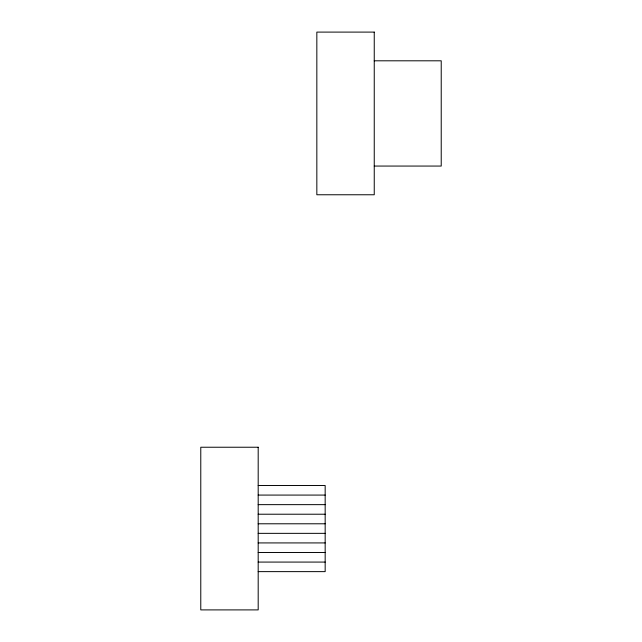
<?xml version="1.0" encoding="UTF-8"?>
<svg xmlns="http://www.w3.org/2000/svg" width="642" height="642" viewBox="0 0 642 642"><rect width="100%" height="100%" fill="white"/><g stroke="black" fill="none" stroke-linecap="round" stroke-linejoin="round"><path stroke-width="0.96" d="M374.246 60.805L441.223 60.805L441.223 166.061L374.246 166.061M258.188 485.512L325.165 485.512L325.165 571.629L258.188 571.629M258.188 495.078L325.165 495.078M258.188 504.644L325.165 504.644M258.188 514.218L325.165 514.218M258.188 523.784L325.165 523.784M258.188 533.35L325.165 533.35M258.188 542.923L325.165 542.923M258.188 552.489L325.165 552.489M258.188 562.079L325.165 562.079M374.246 32.1L316.835 32.1L316.835 194.767L374.246 194.767L374.246 32.1M258.188 447.233L200.777 447.233L200.777 609.9L258.188 609.9L258.188 447.233"/></g></svg>
